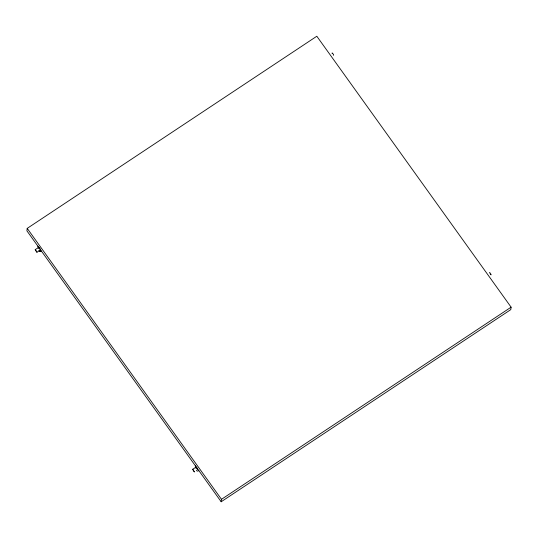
<?xml version="1.0" encoding="UTF-8"?>
<svg xmlns="http://www.w3.org/2000/svg" width="538" height="538" viewBox="0 0 538 538"><rect width="100%" height="100%" fill="white"/><g stroke="black" fill="none" stroke-linecap="round" stroke-linejoin="round"><path stroke-width="0.81" d="M27.209 228.381L26.9 230.829L221.179 501.759L510.791 309.619L511.1 307.171L316.821 36.241L27.209 228.381L221.488 499.311L221.179 501.759M37.868 246.128L38.4 248.502M41.406 251.058L39.684 251.535L38.978 250.547M195.341 465.733L195.872 468.107M198.885 470.669L197.157 471.147L196.451 470.158M35.219 249.666L36.947 252.241L40.505 249.881L39.846 248.408L38.776 247.305L35.219 249.666L36.947 252.241M38.776 247.305L38.884 247.816M192.691 469.277L194.332 471.853L192.691 469.277L196.336 466.91L197.755 469.412M39.684 251.535L40.7 250.863M221.488 499.311L511.1 307.171M40.505 249.881L40.101 249.632M333.338 55.199C334.575 55.757 331.529 51.493 332.101 53.417M490.387 274.319C492.526 276.666 489.103 270.856 489.573 273.022M196.693 468.047L196.908 468.39"/></g></svg>
